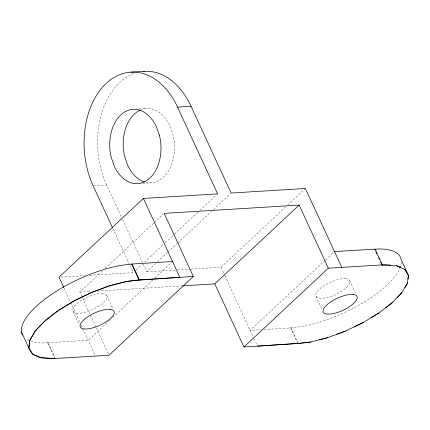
<?xml version="1.0" encoding="UTF-8"?>
<svg xmlns="http://www.w3.org/2000/svg" width="430" height="430" viewBox="0 0 430 430"><rect width="100%" height="100%" fill="white"/><g stroke="black" fill="none" stroke-linecap="round" stroke-linejoin="round"><path stroke-width="0.32" stroke-dasharray="2.15 1.61" d="M96.073 327.337L79.813 292.147L102.372 271.077M105.318 268.331L153.875 222.987M154.365 222.53L163.196 214.285M54.981 358.561L47.687 342.785L47.934 342.554L54.943 357.728M89.789 275.313L133.268 272.647L134.246 271.728M136.208 269.9L142.094 264.402M144.544 262.112L163.185 244.708M165.147 242.875L173.973 234.629M174.467 234.173L198.01 212.189M199.971 210.356L217.628 193.871M122.652 219.633L146.764 271.819L155.59 263.574M157.552 261.741L167.367 252.582M167.856 252.125L177.176 243.423M177.665 242.966L211.506 211.361M213.468 209.528L230.636 193.5M109.763 320.151L88.182 340.302L47.687 342.785M112.708 317.404L152.929 279.849M154.891 278.017L172.548 261.526M190.909 269.11L221.004 267.267L285.746 206.808M287.708 204.981L305.364 188.49M325.209 260.3L250.163 330.374L261.451 329.681M325.698 259.844L333.546 252.512M264.106 329.52L290.659 327.891L302.532 326.392A74.465 26.687 -24.8 0 0 400.04 267.82M47.934 342.554L44.693 342.909A74.465 26.687 -24.8 0 1 29.369 340.721M138.906 108.967L146.619 108.494M93.815 185.835L106.672 185.045L121.529 217.209M142.728 183.336L151.086 182.825M61.033 277.076L85.108 275.598M146.764 271.819L176.864 269.975M177.531 269.933L190.237 269.153M79.813 292.147L90.504 291.492M97.857 291.04L182.051 285.88M349.714 280.634L355.879 293.986M315.969 296.372L322.14 309.718M290.906 327.66L297.635 342.226M290.659 327.891L297.947 343.667M221.004 267.267L224.648 275.157M224.933 275.764L253.807 338.26M254.087 338.867L257.452 346.15M112.8 228.351L133.268 272.647M106.742 295.528L112.907 308.88M96.358 327.945L108.973 355.25M64.07 288.121L70.52 302.075M70.799 302.682L80.055 322.704M81.173 325.134L95.476 356.078M72.998 311.266L79.168 324.612M401.351 262.08A74.465 26.687 -24.8 0 1 400.722 265.837M28.729 340.452A74.465 26.687 -24.8 0 1 25.924 338.878M106.672 185.045A74.465 51.17 86.5 0 1 135.246 73.089M145.598 182.293A37.233 25.585 86.5 0 0 172.946 134.59L169.855 125.78A37.233 25.585 86.5 0 0 141.233 109.666M345.967 278.699L342.672 278.71A18.614 6.67 -24.8 0 0 320.221 288.546A18.614 6.67 -24.8 0 0 319.71 298.307L323.005 298.296A18.614 6.67 -24.8 0 0 345.462 288.455A18.614 6.67 -24.8 0 0 345.967 278.699M103.001 293.593L99.701 293.609A18.614 6.67 -24.8 0 0 77.249 303.446A18.614 6.67 -24.8 0 0 76.739 313.201L80.034 313.19A18.614 6.67 -24.8 0 0 102.49 303.354A18.614 6.67 -24.8 0 0 103.001 293.593"/><path stroke-width="0.64" d="M407.984 279.118L408.29 275.221M193.333 276.474L108.973 355.25L51.982 358.685L40.189 357.615L32.277 353.928L28.788 347.87L29.96 339.856L35.711 330.433L45.65 320.242L59.098 309.982L75.137 300.344L92.681 291.991L110.526 285.488L127.468 281.285L139.094 280.016L193.333 276.474L164.174 213.371L299.156 205.094L328.316 268.202L382.313 264.891L375.019 249.115L334.524 251.598M375.019 249.115L374.777 249.346L378.018 248.992A74.465 26.687 -24.8 0 1 401.212 259.806L408.5 275.582L407.328 283.596L401.582 293.018L391.644 303.209L378.196 313.475L362.151 323.107L344.607 331.465L326.762 337.964L309.826 342.167L298.194 343.436L243.955 346.978L214.796 283.87L182.723 285.837M404.791 287.756L407.398 283.117M397.196 297.517L401.926 292.459M112.52 227.744L93.17 185.873A74.465 51.17 86.5 0 1 106.194 83.382A74.465 51.17 86.5 0 1 177.536 107.097L217.628 193.871L143.389 198.424L59.023 277.2L63.791 287.514M22.516 335.115A74.465 26.687 -24.8 0 1 48.488 296.506A74.465 26.687 -24.8 0 1 120.174 265.509L132.053 264.009L172.548 261.526M143.389 198.424L179.837 277.302L139.094 280.016L131.806 264.24M214.796 283.87L299.156 205.094M243.955 346.978L328.316 268.202M298.194 343.436L257.452 346.15M382.313 264.891L382.066 265.122L385.307 264.767L397.1 265.837L405.012 269.524L408.5 275.582M385.71 307.735L392.235 302.602M371.117 317.722L378.997 312.857M354.417 326.795L363.113 322.532M336.738 334.33L345.661 330.966M319.291 339.818L327.827 337.577M382.184 265.009L390.51 265.24M55.11 358.443L41.398 357.884L32.992 354.497L28.96 348.698L29.579 340.893L34.798 331.605L44.268 321.468L57.346 311.18L73.138 301.43L90.563 292.894L108.435 286.149L125.544 281.655L140.718 279.715L142.362 279.817M310.836 341.914L296.571 343.742L294.926 343.64M131.193 72.143L144.69 71.316M177.536 107.097L191.033 106.269L231.125 193.043L305.364 188.49L341.818 267.374M396.395 265.772L400.588 267.465M404.539 269.304L406.549 272.201M375.895 251.77L376.739 253.593M378.701 257.839L379.26 259.053M380.663 262.085L381.786 264.514M132.053 264.009L139.341 279.785M21.5 332.094L28.788 347.87M400.518 266.493A74.465 26.687 -24.8 0 1 400.04 267.82M144.399 181.944A37.233 25.585 86.5 0 1 127.85 165.539L124.759 156.724A37.233 25.585 86.5 0 1 140.083 110.15M143.426 71.401A74.465 51.17 86.5 0 1 191.033 106.269M353.261 294.475L349.966 294.491A18.614 6.67 -24.8 0 0 327.51 304.327A18.614 6.67 -24.8 0 0 326.999 314.083L330.299 314.072A18.614 6.67 -24.8 0 0 352.75 304.236A18.614 6.67 -24.8 0 0 353.261 294.475M110.29 309.369L106.995 309.385A18.614 6.67 -24.8 0 0 84.538 319.221A18.614 6.67 -24.8 0 0 84.033 328.977L87.328 328.966A18.614 6.67 -24.8 0 0 109.779 319.13A18.614 6.67 -24.8 0 0 110.29 309.369M159.444 135.418L156.359 126.608A37.233 25.585 86.5 0 0 123.517 112.724A37.233 25.585 86.5 0 0 111.257 157.552L114.348 166.367A37.233 25.585 86.5 0 0 147.189 180.251A37.233 25.585 86.5 0 0 159.444 135.418"/></g></svg>
